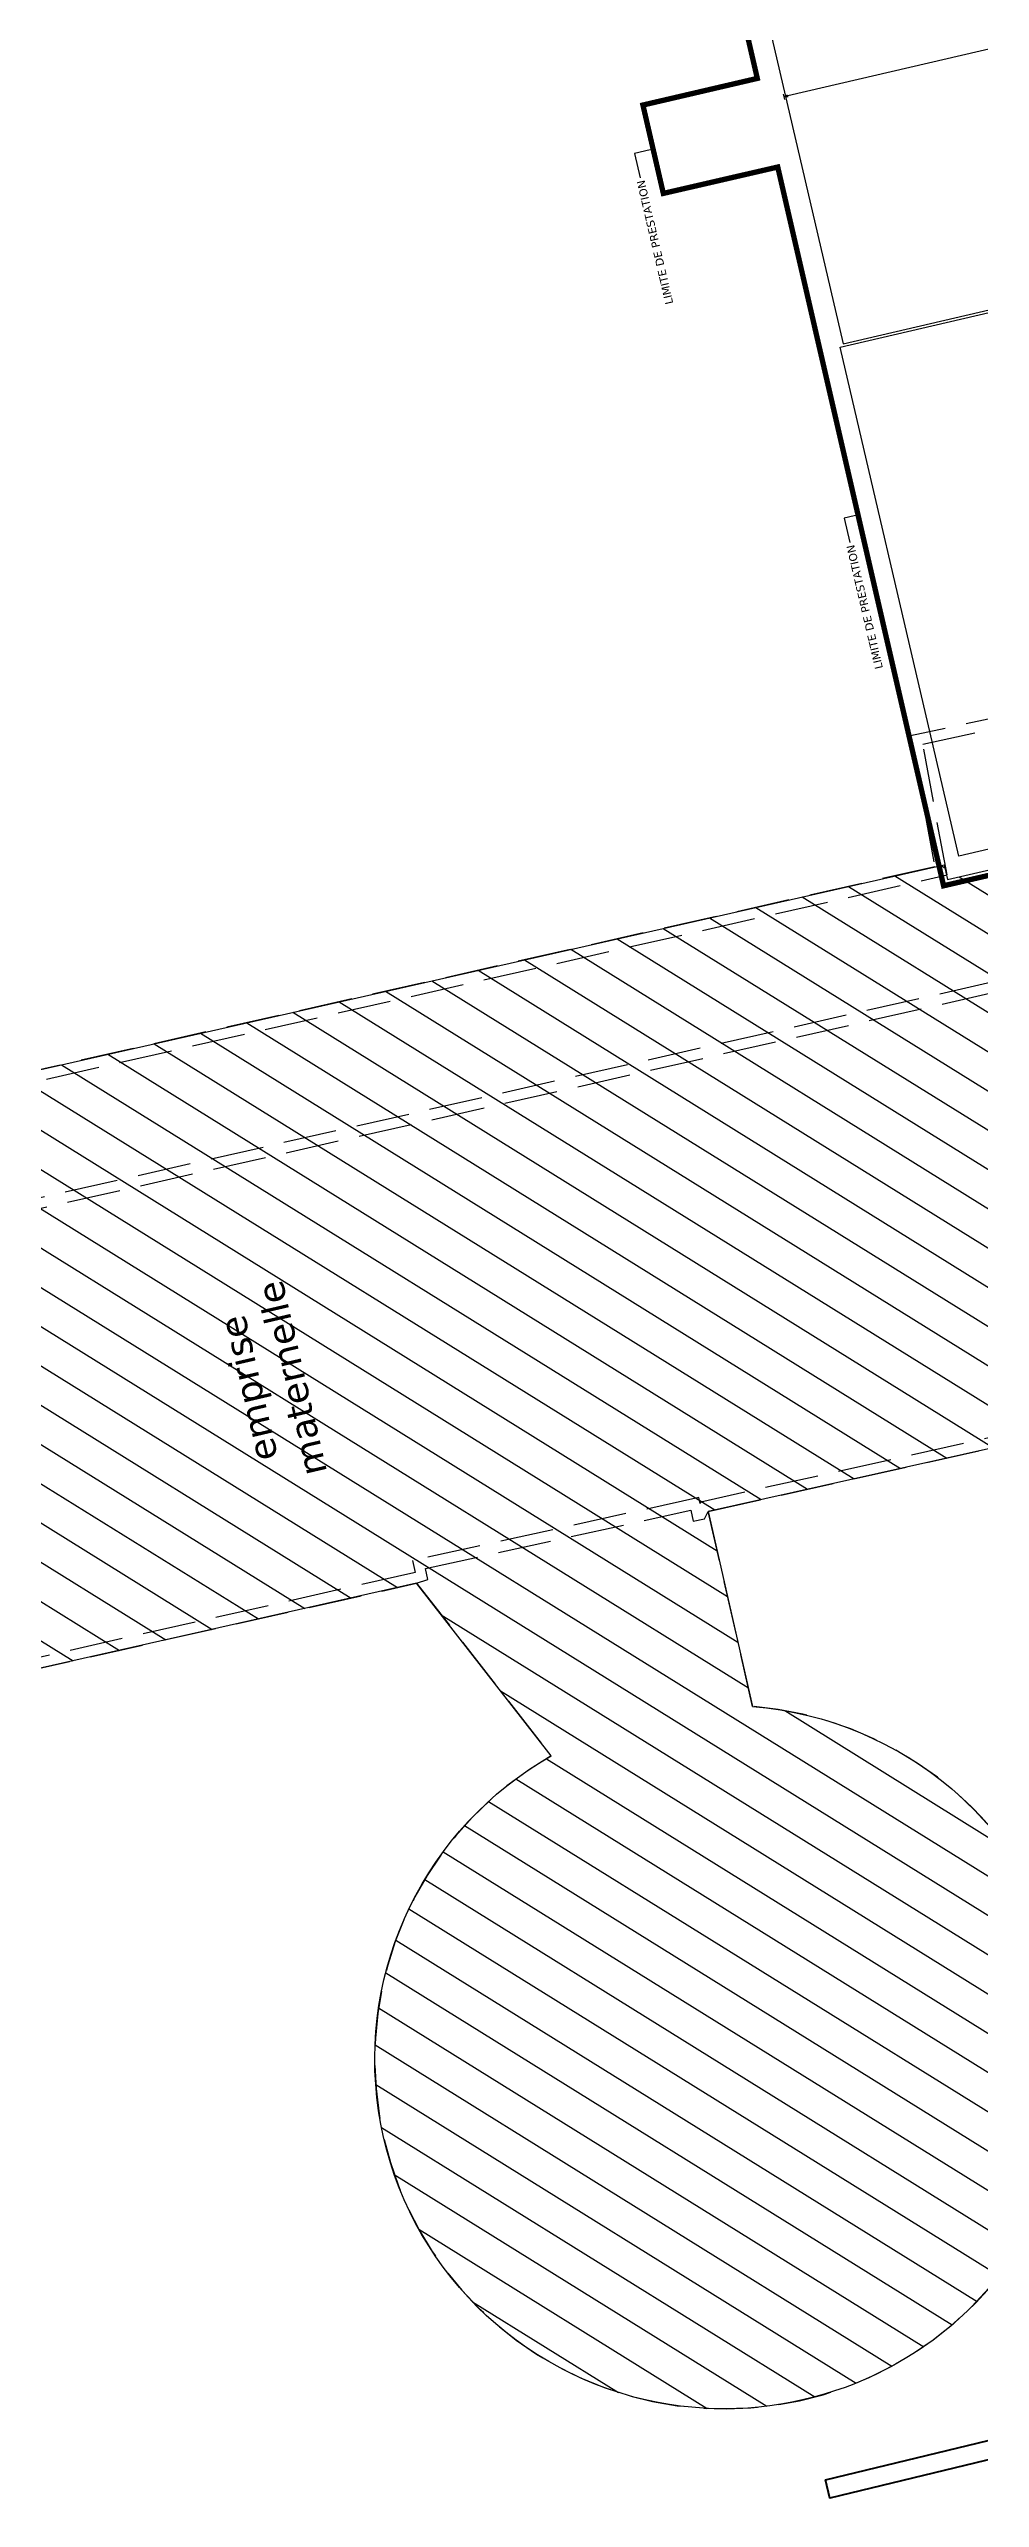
# Model space of a CAD drawing. Header units: metres. Extents: x 595957 to 596489, y 139635 to 139908.
# Drawn here: x 596056.26 to 596073.7, y 139645.4 to 139691.31 of the extents above; entities that cross this region are included whole.
import ezdxf

# ---------------------------------------------------------------- set-up
doc = ezdxf.new("R2010")
doc.units = ezdxf.units.M
doc.header["$MEASUREMENT"] = 0
doc.header["$PDMODE"] = 3
doc.header["$PDSIZE"] = 0.1
doc.linetypes.add('02', pattern=[0.28, 0.2, -0.08])
doc.linetypes.add('03', pattern=[0.7, 0.5, -0.2])
doc.layers.add('01-BETON-0.40', color=4, linetype='Continuous', lineweight=40)
for name, color, linetype in [('06-COT-50&100-0.20', 2, 'Continuous'), ('06-TXT-DETAILS-DIVERS-02.20', 2, 'Continuous'), ('06-TXT-DIVERS-2-02.20', 5, 'Continuous'), ('08-VU-0.20', 32, 'Continuous'), ('BAT_HACHURES', 252, 'Continuous')]:
    doc.layers.add(name, color=color, linetype=linetype)
doc.layers.add('07-SF-HABIT-0.05', color=7, linetype='Continuous', plot=False)
doc.styles.add('COT', font='verdana.ttf')
doc.styles.add('locaux 20', font='verdana.ttf', dxfattribs={"height": 0.07})
doc.styles.add('locaux 200', font='verdana.ttf', dxfattribs={"height": 0.35})
doc.dimstyles.new('COT50', dxfattribs={"dimtxt": 0.12, "dimasz": 0.08, "dimexe": 0.05, "dimexo": 0, "dimgap": 0.05, "dimtad": 1, "dimdec": 0, "dimlfac": 100, "dimzin": 0, "dimdsep": 46, "dimtxsty": 'COT', "dimblk": 'OPEN30', "dimcen": 0.04, "dimdle": 0.05, "dimclrd": 256, "dimclre": 256, "dimclrt": 6, "dimadec": 0, "dimazin": 0, "dimtm": 1e-09, "dimtfac": 1, "dimtdec": 0, "dimtmove": 1, "dimatfit": 0, "dimldrblk": 'OPEN30', "dimfxl": 0.05, "dimfxlon": 1, "dimtolj": 1, "dimtzin": 0, "dimlwd": -1, "dimlwe": -1, "dimarcsym": 0})

# ---------------------------------------------------------------- blocks, each defined once
blk = doc.blocks.new('_Open30')
at = {"color": 0, "linetype": 'ByBlock', "lineweight": -2}
for p, q in [((-1, 0.26794919), (0, 0)), ((0, 0), (-1, -0.26794919)), ((0, 0), (-1, 0))]:
    blk.add_line(p, q, dxfattribs=at)
blk = doc.blocks.new('*D18')
at = {"layer": '06-COT-50&100-0.20', "transparency": 16777216}
for p, q in [((596081.6347415716, 139693.1153474795), (596070.1036678251, 139690.4274695815)), ((596081.7013022688, 139693.1822030969), (596081.7240035557, 139693.0848139211)), ((596070.014405841, 139690.4580031399), (596070.037107128, 139690.3606139641))]:
    blk.add_line(p, q, dxfattribs=at)
at = {"layer": 'Defpoints', "color": 0, "transparency": 16777216}
for p in [(596081.1818677869, 139695.4105920125), (596069.511320196, 139692.616255074), (596070.0257564842, 139690.4093085519)]:
    blk.add_point(p, dxfattribs=at)
at = {"layer": '06-COT-50&100-0.20', "transparency": 16777216, "xscale": 0.08, "yscale": 0.08, "zscale": 0.08}
for p, rotation in [((596081.7126529122, 139693.133508509), 13.12127038304243), ((596070.0257564845, 139690.409308552), 193.1212703830424)]:
    blk.add_blockref('_Open30', p, dxfattribs=dict(at, rotation=rotation))
at = {"layer": '06-COT-50&100-0.20', "color": 6, "transparency": 16777216, "insert": (596075.8947432649, 139691.6618473428), "char_height": 0.12, "attachment_point": 5, "rotation": 193.12127038304243, "style": 'COT'}
blk.add_mtext('\\A1;1200', dxfattribs=at)

msp = doc.modelspace()

# ---------------------------------------------------------------- hatches: boundary and pattern name
at = {"layer": 'BAT_HACHURES'}
h = msp.add_hatch(dxfattribs=at)
h.set_pattern_fill('ANSI31', color=256, scale=5, style=0)
h.set_pattern_definition([(148.1212703830424, (596100.8148447789, 139671.1980307713), (-0.330076954737292, -0.5307298785176464), [])])
edge = h.paths.add_edge_path()
edge.add_line((596089.728965, 139668.613927), (596068.608719, 139663.892031))
edge.add_line((596068.608719, 139663.892031), (596069.442655, 139660.235921))
edge.add_arc((596068.90704883, 139653.6671285631), 6.590592389783551, 13.95806352000892, 85.33852922985432, ccw=False)
edge.add_arc((596068.906711166, 139653.6627428868), 6.591979281520219, -102.64820822023728, 13.994349195790107, ccw=False)
edge.add_arc((596068.9158464777, 139653.6193913347), 6.551705908599888, 119.74044017030141, 257.1908273996757, ccw=False)
edge.add_line((596065.6657310001, 139659.308117), (596063.1483359997, 139662.5469209999))
edge.add_line((596063.1483359997, 139662.5469209999), (596029.591947, 139654.963495))
edge.add_line((596029.591947, 139654.963495), (596026.6762809999, 139667.8507279999))
edge.add_line((596026.6762809999, 139667.8507279999), (596033.9931371048, 139669.5562773911))
edge.add_line((596033.9931371048, 139669.5562773911), (596034.5201679999, 139667.2839799999))
edge.add_line((596034.5201679999, 139667.2839799999), (596073.0322840259, 139676.0154215172))
edge.add_line((596073.0322840259, 139676.0154215172), (596073.0957813463, 139675.7401139789))
edge.add_line((596073.0957813463, 139675.7401139789), (596087.3557096408, 139679.0290440386))
edge.add_line((596087.3557096408, 139679.0290440386), (596089.728965, 139668.613927))

# ---------------------------------------------------------------- linework, layer by layer
at = {"layer": '01-BETON-0.40'}
msp.add_lwpolyline([(596070.8093277218, 139645.7386210815), (596104.4880083123, 139653.8877947872), (596102.4954091294, 139662.6370610622), (596102.7913470187, 139662.7060437892), (596104.9071664235, 139653.6291174904), (596070.8916412345, 139645.3984380637)], close=True, dxfattribs=at)
at = {"layer": '06-TXT-DETAILS-DIVERS-02.20', "color": 251, "linetype": '03', "true_color": 0x666666, "const_width": 0.09999999999999996}
msp.add_lwpolyline([(596100.954416219, 139670.5992178871), (596096.6595645198, 139669.598093689), (596096.7696971026, 139669.1256217132), (596084.1809965484, 139666.1912078404), (596083.9074209161, 139667.4148655958), (596089.674759151, 139668.7592244398), (596087.307397122, 139678.9152758591), (596073.0208136244, 139675.6201980055), (596069.913420644, 139689.0930296803), (596067.7697031749, 139688.5985996472), (596067.3876953832, 139690.254884099), (596069.5302483554, 139690.7543103369), (596067.1128418816, 139701.2355958066), (596064.9693498584, 139700.7412177706), (596064.5834288677, 139702.3968299564), (596066.7307819332, 139702.8921068805), (596064.5031723084, 139712.550431303), (596068.5967475683, 139713.5046382318), (596065.7412409605, 139725.75484398), (596072.3299092711, 139727.2906537674), (596072.5063952574, 139726.5335237939), (596072.5063952575, 139726.5335237939)], dxfattribs=at)
at = {"layer": '06-TXT-DETAILS-DIVERS-02.20'}
for points in [[(596067.5245705084, 139689.4141245289), (596067.2273202133, 139689.3448358819), (596067.3329053803, 139688.8918724679)], [(596071.452605183, 139682.5780334671), (596071.155354888, 139682.5087448201), (596071.2609400549, 139682.055781406)]]:
    msp.add_lwpolyline(points, dxfattribs=at)
at = {"layer": '07-SF-HABIT-0.05'}
for points in [[(596082.7775307159, 139688.4922208301), (596077.833661853, 139709.7015609173), (596066.196386647, 139706.9889276009), (596071.1402555099, 139685.7795875136)], [(596082.7887677789, 139688.4434999063), (596084.4850072783, 139681.1665835057), (596082.9152576482, 139680.7757753212), (596083.4321625408, 139678.5346128255), (596073.3037157896, 139676.1736854078), (596072.8262537454, 139678.2435825471), (596071.0850659944, 139685.7153826431)]]:
    msp.add_lwpolyline(points, close=True, dxfattribs=at)
at = {"layer": '08-VU-0.20', "linetype": '02', "ltscale": 5}
for p, q in [((596027.8923649524, 139663.3819827833), (596087.598027447, 139676.918411163)), ((596027.9364984378, 139663.1869129403), (596087.6432050553, 139676.7235780429))]:
    msp.add_line(p, q, dxfattribs=at)
for points in [[(596052.9388795565, 139660.244312059), (596063.1483360002, 139662.546921), (596063.3563, 139662.614551), (596063.3111982642, 139662.8196505695), (596068.2831876148, 139663.9129968437), (596068.3287770005, 139663.7080069454), (596068.542782, 139663.755067), (596068.6087189999, 139663.8920309999), (596080.4664343278, 139666.5430843341), (596080.4040818878, 139666.8158130246), (596082.1508414815, 139667.2151649296), (596082.215113492, 139666.9340400621), (596087.4975911131, 139668.1150542392), (596087.4527071654, 139668.3113759918), (596089.1994667589, 139668.7107278967), (596089.2462702774, 139668.5060099672), (596089.7289650001, 139668.613927), (596086.7349839058, 139681.5257809371), (596072.398521, 139678.428118), (596072.853735, 139675.974941), (596034.520168, 139667.28398)], [(596034.3703042584, 139667.0449272338), (596073.085454702, 139675.8224005802), (596072.630598855, 139678.2736474719), (596086.5846551551, 139681.2886842566), (596089.4885989798, 139668.7651253814), (596089.3968786978, 139668.7446192931), (596089.3498614359, 139668.9502721329), (596087.2131629289, 139668.4617706688), (596087.2578321034, 139668.2663883312), (596082.3657219125, 139667.1726493879), (596082.3012361588, 139667.4547091658), (596080.1645376512, 139666.9662077016), (596080.2266753181, 139666.6944184261), (596068.4705372564, 139664.0660749263), (596068.4592459223, 139664.0426206244), (596068.4351021571, 139664.151181595), (596063.0729112867, 139662.9720295501), (596063.1220272795, 139662.7486751977), (596063.0952954896, 139662.7399820058), (596053.0900956899, 139660.4834404708)]]:
    msp.add_lwpolyline(points, dxfattribs=at)
msp.add_lwpolyline([(596063.1483360003, 139662.546921), (596065.665731, 139659.308117, 1.142051809123712), (596073.5406706781, 139648.9803965875, 0.6411571658311459), (596069.4426550001, 139660.2359209999), (596068.6087189998, 139663.8920309999)], format="xyb", dxfattribs=at)
at = {"layer": 'Defpoints', "elevation": 60.60434399999997}
msp.add_lwpolyline([(596089.728965, 139668.613927), (596068.608719, 139663.892031), (596069.442655, 139660.235921, -0.32193369595807), (596075.3030377413, 139655.2568561795, -0.5579799079344674), (596067.4633030845, 139647.2307320071, -0.6837558509959452), (596065.6657310001, 139659.308117), (596063.1483359997, 139662.5469209999), (596029.591947, 139654.963495), (596026.6762809999, 139667.8507279999), (596033.9931371048, 139669.5562773911), (596034.5201679999, 139667.2839799999), (596073.0322840259, 139676.0154215172), (596073.0957813463, 139675.7401139789), (596087.3557096408, 139679.0290440386)], format="xyb", close=True, dxfattribs=at)

# ---------------------------------------------------------------- texts
at = {"layer": '06-TXT-DETAILS-DIVERS-02.20', "char_height": 0.1499999999999999, "width": 3.004041875731656, "attachment_point": 6, "rotation": 103.12127039036918, "style": 'locaux 20'}
for insert in [(596067.3442560239, 139688.8431778799), (596071.2722906985, 139682.0070868181)]:
    msp.add_mtext('LIMITE DE PRESTATION', dxfattribs=dict(at, insert=insert))
at = {"layer": '06-TXT-DIVERS-2-02.20', "insert": (596060.4061003336, 139666.2916369151), "char_height": 0.4999999999999999, "width": 10.20519868745426, "attachment_point": 5, "rotation": 103.12127038304239, "style": 'locaux 200'}
msp.add_mtext('emprise\\Pmaternelle', dxfattribs=at)

# ---------------------------------------------------------------- dimensions: what is measured, and where the dimension line sits
at = {"layer": '06-COT-50&100-0.20'}
dim = msp.add_linear_dim(base=(596070.0257564842, 139690.4093085519), p1=(596081.1818677871, 139695.4105920125), p2=(596069.5113201961, 139692.616255074), angle=193.1212703830424, dimstyle='COT50', dxfattribs=at)
dim.commit()
dim.dimension.update_dxf_attribs({"geometry": '*D18', "text_midpoint": (596075.8947432649, 139691.6618473428)})

doc.saveas('drawing.dxf')
